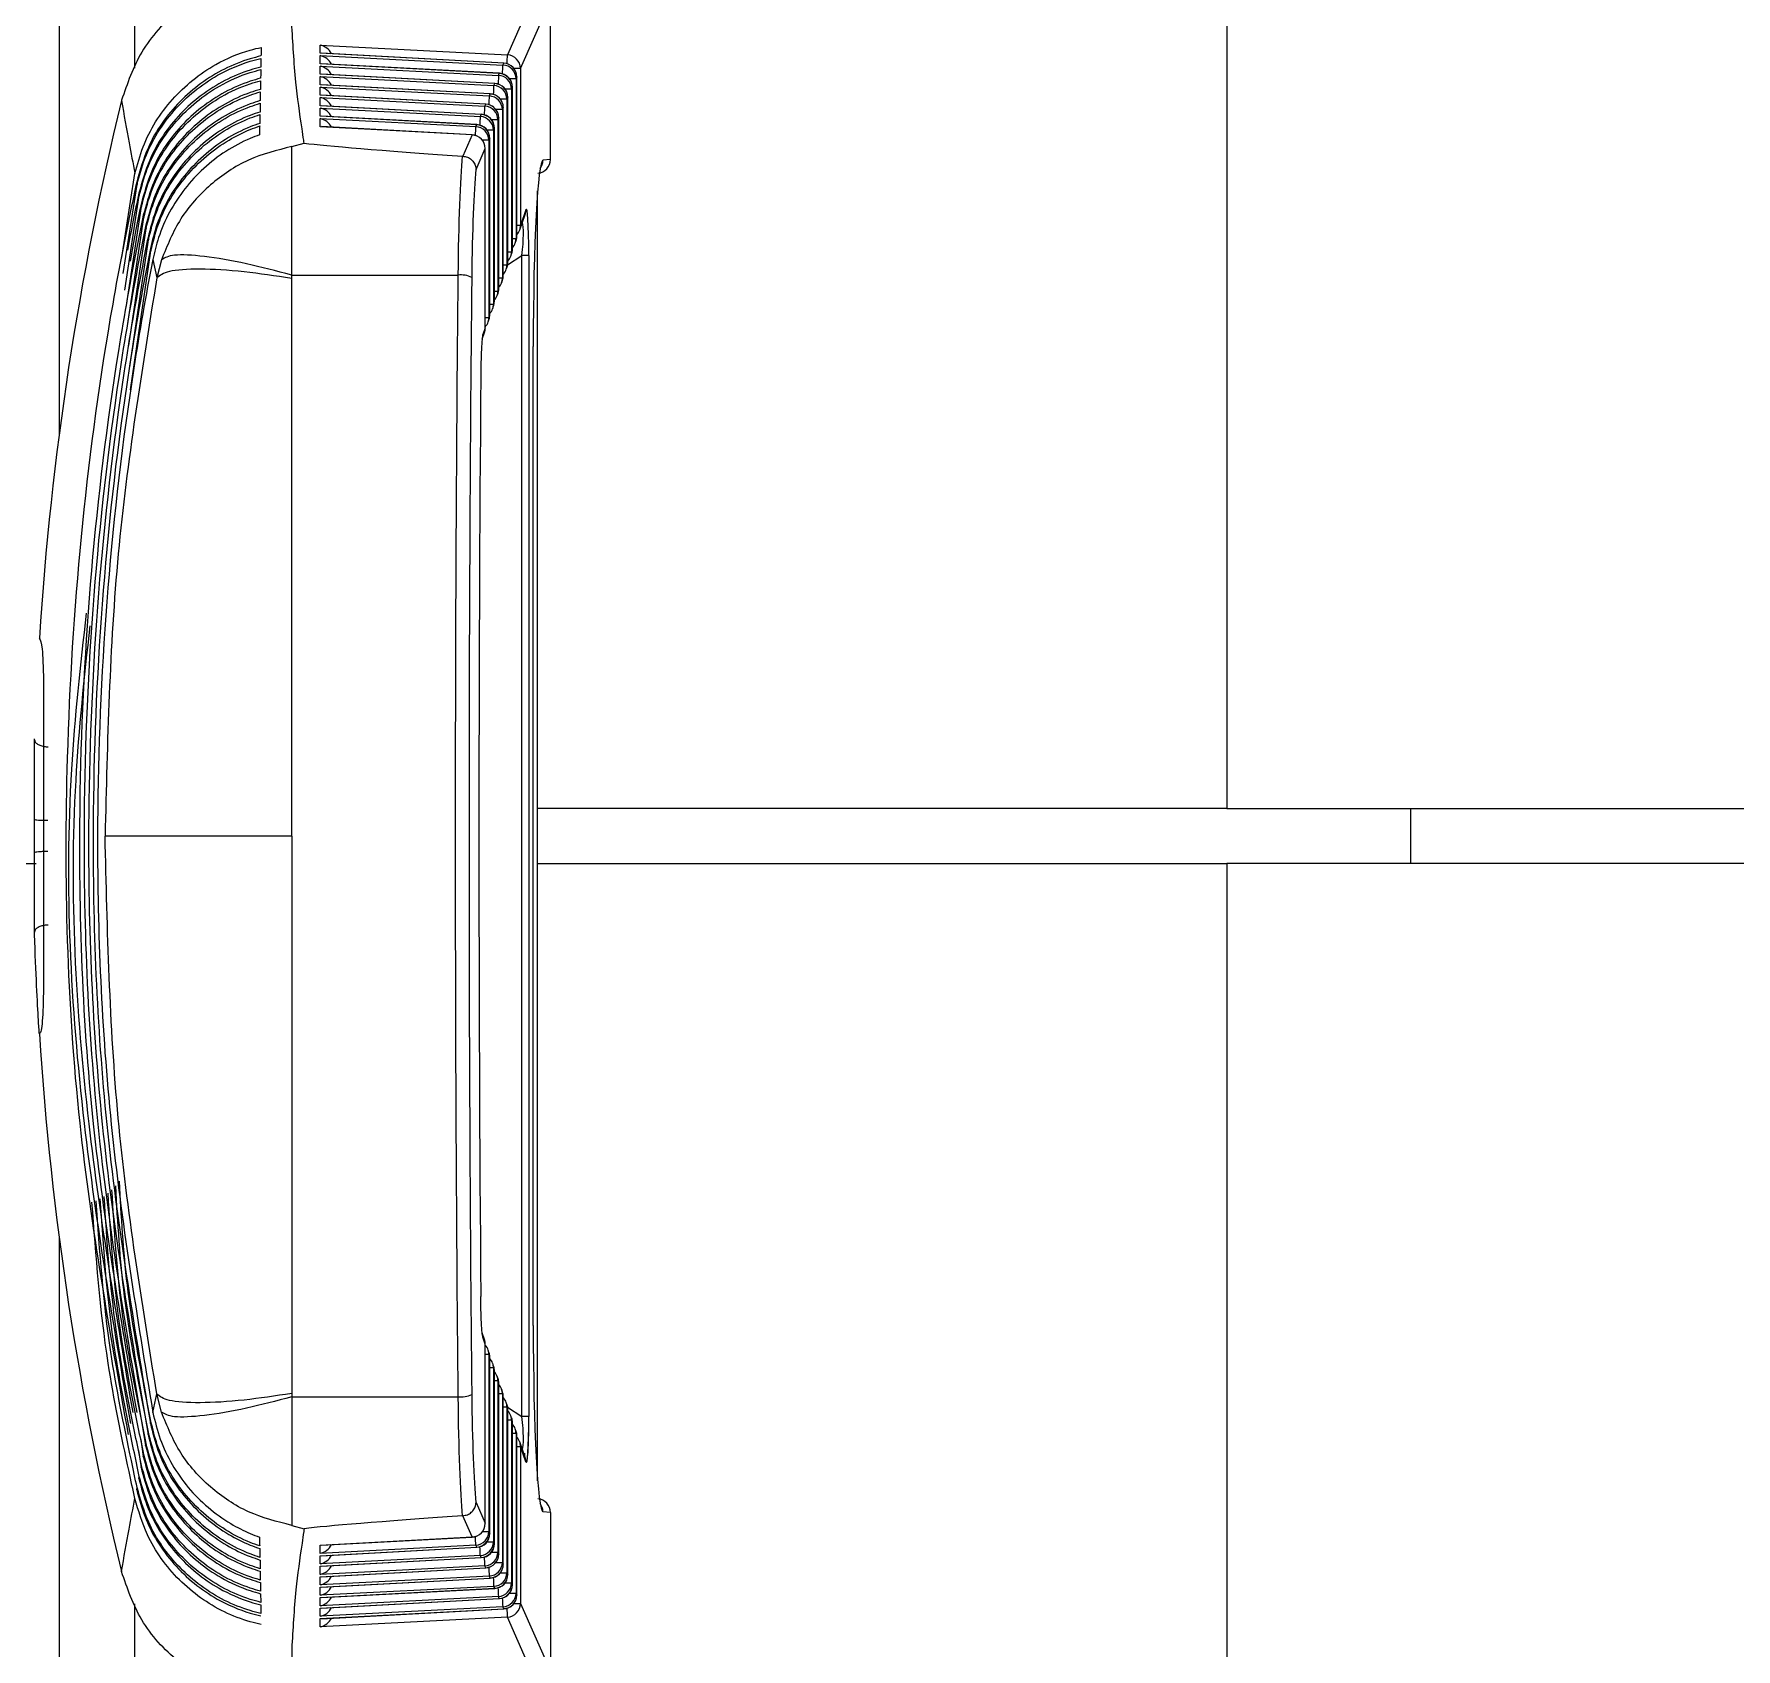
# Model space of a CAD drawing. Extents: x 11 to 120, y 2 to 94.
# Drawn here: x 20.914 to 22.148, y 39.88 to 41.051 of the extents above; entities that cross this region are included whole.
import ezdxf

# ---------------------------------------------------------------- set-up
doc = ezdxf.new("R2010")
doc.units = 0
doc.header["$MEASUREMENT"] = 0
doc.layers.add('OBJECT', color=7, linetype='CONTINUOUS')

msp = doc.modelspace()

# ---------------------------------------------------------------- linework, layer by layer
at = {"layer": 'OBJECT'}
for p, q in [((20.9321, 42.4288), (20.9321, 40.7601)), ((21.7788, 42.4288), (21.7788, 40.4893)), ((20.987, 41.026), (20.987, 42.3193)), ((21.2788, 41.0848), (21.2572, 41.0358)), ((21.2667, 41.0259), (21.2883, 41.0749)), ((21.2883, 40.9599), (21.2883, 41.0749)), ((21.1213, 41.0428), (21.2572, 41.0358)), ((21.1213, 41.0369), (21.1213, 41.0428)), ((21.2545, 41.0298), (21.1213, 41.0369)), ((21.1213, 41.0352), (21.2539, 41.0284)), ((21.1213, 41.0293), (21.1213, 41.0352)), ((21.2513, 41.0223), (21.1213, 41.0293)), ((21.1213, 41.0276), (21.2507, 41.0209)), ((21.1213, 41.0217), (21.1213, 41.0276)), ((21.2546, 41.0298), (21.1225, 41.0369)), ((21.2513, 41.0224), (21.1225, 41.0293)), ((21.2539, 41.0284), (21.2545, 41.0298)), ((21.2545, 41.0298), (21.2546, 41.0298)), ((21.248, 41.0149), (21.1213, 41.0217)), ((21.1213, 41.02), (21.2474, 41.0135)), ((21.1213, 41.0141), (21.1213, 41.02)), ((21.2447, 41.0074), (21.1213, 41.0141)), ((21.248, 41.015), (21.1225, 41.0217)), ((21.2447, 41.0075), (21.1225, 41.0141)), ((21.2474, 41.0135), (21.248, 41.0149)), ((21.248, 41.0149), (21.248, 41.015)), ((21.2507, 41.0209), (21.2504, 41.0145)), ((21.2507, 41.0209), (21.2513, 41.0223)), ((21.2513, 41.0223), (21.2513, 41.0224)), ((21.2634, 41.0185), (21.2587, 41.0185)), ((21.2667, 41.0259), (21.262, 41.0259)), ((21.264, 41.0198), (21.2634, 41.0185)), ((21.2634, 41.0185), (21.2634, 40.9026)), ((21.264, 40.9043), (21.264, 41.0198)), ((21.264, 40.9043), (21.264, 41.0198)), ((21.264, 41.0198), (21.264, 41.0198)), ((21.2667, 41.0259), (21.2667, 40.9121)), ((20.9774, 41.0028), (20.9774, 41.0026)), ((21.1213, 41.0124), (21.2441, 41.006)), ((21.1213, 41.0065), (21.1213, 41.0124)), ((21.2415, 41), (21.1213, 41.0065)), ((21.1213, 41.0048), (21.2408, 40.9986)), ((21.1213, 40.9989), (21.1213, 41.0048)), ((21.2415, 41.0001), (21.1225, 41.0065)), ((21.2441, 41.006), (21.2447, 41.0074)), ((21.2447, 41.0074), (21.2447, 41.0075)), ((21.2568, 41.0036), (21.2522, 41.0036)), ((21.2601, 41.011), (21.2555, 41.011)), ((21.2575, 41.005), (21.2568, 41.0036)), ((21.2568, 41.0036), (21.2568, 40.8835)), ((21.2575, 40.8853), (21.2575, 41.005)), ((21.2575, 40.8853), (21.2575, 41.005)), ((21.2575, 41.005), (21.2575, 41.005)), ((21.2607, 41.0124), (21.2601, 41.011)), ((21.2601, 41.011), (21.2601, 40.893)), ((21.2607, 40.8948), (21.2607, 41.0124)), ((21.2608, 41.0124), (21.2607, 41.0124)), ((21.2608, 40.8948), (21.2608, 41.0124)), ((21.2382, 40.9926), (21.1213, 40.9989)), ((21.1213, 40.9972), (21.2376, 40.9911)), ((21.1213, 40.9913), (21.1213, 40.9972)), ((21.2349, 40.9851), (21.1213, 40.9913)), ((21.1213, 40.9895), (21.2343, 40.9837)), ((21.1213, 40.9836), (21.1213, 40.9895)), ((21.2382, 40.9926), (21.1225, 40.9989)), ((21.2349, 40.9852), (21.1225, 40.9913)), ((21.2376, 40.9911), (21.2382, 40.9926)), ((21.2382, 40.9926), (21.2382, 40.9926)), ((21.2408, 40.9986), (21.2415, 41)), ((21.2415, 41), (21.2415, 41.0001)), ((21.2536, 40.9961), (21.2489, 40.9961)), ((21.2509, 40.9901), (21.2503, 40.9887)), ((21.2509, 40.8663), (21.2509, 40.9901)), ((21.2509, 40.8663), (21.2509, 40.9901)), ((21.2509, 40.9901), (21.2509, 40.9901)), ((21.2542, 40.9975), (21.2536, 40.9961)), ((21.2536, 40.9961), (21.2536, 40.874)), ((21.2542, 40.8758), (21.2542, 40.9975)), ((21.2542, 40.8758), (21.2542, 40.9975)), ((21.2542, 40.9975), (21.2542, 40.9975)), ((21.2316, 40.9777), (21.1213, 40.9836)), ((21.2317, 40.9778), (21.1225, 40.9837)), ((21.2316, 40.9777), (21.2248, 40.9623)), ((21.2317, 40.9778), (21.2316, 40.9777)), ((21.2343, 40.9837), (21.2349, 40.9851)), ((21.2349, 40.9851), (21.2349, 40.9852)), ((21.247, 40.9812), (21.2424, 40.9812)), ((21.2503, 40.9887), (21.2457, 40.9887)), ((21.2476, 40.9827), (21.247, 40.9812)), ((21.247, 40.9812), (21.247, 40.8549)), ((21.2476, 40.8568), (21.2476, 40.9827)), ((21.2477, 40.9827), (21.2476, 40.9827)), ((21.2477, 40.8568), (21.2477, 40.9827)), ((21.2503, 40.9887), (21.2503, 40.8645)), ((21.1008, 40.9693), (21.1098, 40.9717)), ((21.2344, 40.9526), (21.2411, 40.9678)), ((21.2437, 40.9738), (21.2391, 40.9738)), ((21.2411, 40.8377), (21.2411, 40.9678)), ((21.2411, 40.8377), (21.2411, 40.9678)), ((21.2411, 40.9678), (21.2411, 40.9678)), ((21.2444, 40.9752), (21.2437, 40.9738)), ((21.2437, 40.9738), (21.2437, 40.8454)), ((21.2444, 40.8473), (21.2444, 40.9752)), ((21.2444, 40.8473), (21.2444, 40.9752)), ((21.2444, 40.9752), (21.2444, 40.9752)), ((21.2248, 40.9623), (21.2245, 40.9623)), ((21.2883, 40.9599), (21.2829, 40.9594)), ((21.2883, 40.9599), (21.2883, 40.9599)), ((20.9776, 40.8889), (20.9871, 40.9498)), ((20.9787, 40.8773), (20.9887, 40.9418)), ((20.9884, 40.9434), (20.9887, 40.9418)), ((20.9798, 40.8652), (20.9903, 40.9338)), ((20.99, 40.9354), (20.9903, 40.9338)), ((20.9916, 40.9274), (20.9919, 40.9258)), ((21.279, 40.0016), (21.279, 40.9371)), ((20.9808, 40.8525), (20.9919, 40.9258)), ((20.9817, 40.8392), (20.9936, 40.9178)), ((20.9932, 40.9194), (20.9936, 40.9178)), ((21.2661, 40.9088), (21.27, 40.9201)), ((21.2705, 40.9233), (21.2667, 40.9121)), ((20.9826, 40.8249), (20.9952, 40.9098)), ((20.9949, 40.9114), (20.9952, 40.9098)), ((20.9966, 40.9034), (20.9969, 40.9017)), ((21.2608, 40.9026), (21.2634, 40.9026)), ((21.2634, 40.9026), (21.264, 40.9043)), ((21.2667, 40.9121), (21.264, 40.9121)), ((21.264, 40.9043), (21.264, 40.9043)), ((20.9834, 40.8096), (20.9969, 40.9017)), ((20.984, 40.7928), (20.9987, 40.8937)), ((20.9983, 40.8954), (20.9987, 40.8937)), ((21.2573, 40.8836), (21.2677, 40.8903)), ((21.2575, 40.893), (21.2601, 40.893)), ((21.2596, 40.8898), (21.2602, 40.8916)), ((21.2601, 40.893), (21.2607, 40.8948)), ((21.2607, 40.8948), (21.2608, 40.8948)), ((21.2629, 40.8993), (21.2635, 40.9011)), ((21.2677, 40.0484), (21.2677, 40.8903)), ((21.2727, 40.8903), (21.2677, 40.8903)), ((21.2727, 40.8903), (21.2727, 40.0484)), ((21.0001, 40.8873), (21.003, 40.874)), ((21.0064, 40.8872), (21.003, 40.874)), ((21.2542, 40.8835), (21.2568, 40.8835)), ((21.2563, 40.8803), (21.2569, 40.8821)), ((21.2568, 40.8835), (21.2575, 40.8853)), ((21.2575, 40.8853), (21.2575, 40.8853)), ((21.1008, 40.8736), (21.1008, 40.876)), ((21.1008, 40.876), (21.2213, 40.876)), ((21.2503, 40.8645), (21.2509, 40.8663)), ((21.2509, 40.874), (21.2536, 40.874)), ((21.2509, 40.8663), (21.2509, 40.8663)), ((21.253, 40.8707), (21.2537, 40.8725)), ((21.2536, 40.874), (21.2542, 40.8758)), ((21.2542, 40.8758), (21.2542, 40.8758)), ((21.2444, 40.8549), (21.247, 40.8549)), ((21.2465, 40.8517), (21.2471, 40.8535)), ((21.247, 40.8549), (21.2476, 40.8568)), ((21.2476, 40.8568), (21.2477, 40.8568)), ((21.2477, 40.8645), (21.2503, 40.8645)), ((21.2498, 40.8612), (21.2504, 40.863)), ((21.2411, 40.8454), (21.2437, 40.8454)), ((21.2432, 40.8422), (21.2438, 40.844)), ((21.2437, 40.8454), (21.2444, 40.8473)), ((21.2444, 40.8473), (21.2444, 40.8473)), ((21.2389, 40.8296), (21.2406, 40.8345)), ((21.2411, 40.8377), (21.2394, 40.8329)), ((21.2411, 40.8377), (21.2411, 40.8377)), ((21.2758, 40.1144), (21.2758, 40.8243)), ((21.2758, 40.8243), (21.2759, 40.8243)), ((21.2759, 40.1144), (21.2759, 40.8243)), ((20.9178, 40.6127), (20.9178, 40.6127)), ((21.7788, 40.4893), (21.279, 40.4893)), ((21.9121, 40.4493), (21.9122, 40.4893)), ((20.9142, 40.4815), (20.9142, 40.4815)), ((20.9142, 40.4572), (20.9142, 40.4572)), ((21.279, 40.4493), (21.7788, 40.4493)), ((21.7788, 40.4493), (21.7788, 38.5099)), ((20.9178, 40.326), (20.9178, 40.326)), ((20.9321, 40.1786), (20.9321, 38.5099)), ((21.2758, 40.1144), (21.2759, 40.1144)), ((21.2406, 40.1042), (21.2389, 40.109)), ((21.2411, 40.1009), (21.2394, 40.1058)), ((21.2411, 39.9709), (21.2411, 40.1009)), ((21.2411, 39.9709), (21.2411, 40.1009)), ((21.2411, 40.1009), (21.2411, 40.1009)), ((21.2437, 40.0933), (21.2411, 40.0933)), ((21.2438, 40.0947), (21.2432, 40.0965)), ((21.2437, 40.0933), (21.2437, 39.9649)), ((21.2444, 40.0914), (21.2437, 40.0933)), ((21.2444, 39.9635), (21.2444, 40.0914)), ((21.2444, 39.9635), (21.2444, 40.0914)), ((21.2444, 40.0914), (21.2444, 40.0914)), ((21.247, 40.0837), (21.2444, 40.0837)), ((21.2471, 40.0852), (21.2465, 40.087)), ((21.247, 40.0837), (21.247, 39.9575)), ((21.2476, 40.0819), (21.247, 40.0837)), ((21.2476, 39.956), (21.2476, 40.0819)), ((21.2477, 40.0819), (21.2476, 40.0819)), ((21.2477, 39.956), (21.2477, 40.0819)), ((21.2504, 40.0757), (21.2498, 40.0775)), ((21.0001, 40.0513), (21.003, 40.0647)), ((21.0064, 40.0515), (21.003, 40.0647)), ((21.1008, 40.0651), (21.1008, 40.0626)), ((21.2503, 40.0742), (21.2477, 40.0742)), ((21.2503, 40.0742), (21.2503, 39.95)), ((21.2509, 40.0724), (21.2503, 40.0742)), ((21.2509, 39.9486), (21.2509, 40.0724)), ((21.2509, 39.9486), (21.2509, 40.0724)), ((21.2509, 40.0724), (21.2509, 40.0724)), ((21.2536, 40.0647), (21.2509, 40.0647)), ((21.2537, 40.0661), (21.253, 40.068)), ((21.2536, 40.0647), (21.2536, 39.9426)), ((21.2542, 40.0629), (21.2536, 40.0647)), ((21.1008, 40.0626), (21.2213, 40.0626)), ((21.2542, 39.9412), (21.2542, 40.0629)), ((21.2542, 39.9412), (21.2542, 40.0629)), ((21.2542, 40.0629), (21.2542, 40.0629)), ((21.2568, 40.0552), (21.2542, 40.0552)), ((21.2569, 40.0566), (21.2563, 40.0584)), ((21.2568, 40.0552), (21.2568, 39.9351)), ((21.2575, 40.0534), (21.2568, 40.0552)), ((21.2573, 40.0551), (21.2677, 40.0484)), ((21.2575, 39.9337), (21.2575, 40.0534)), ((21.2575, 39.9337), (21.2575, 40.0534)), ((21.2575, 40.0534), (21.2575, 40.0534)), ((20.9983, 40.0433), (20.9987, 40.045)), ((21.2601, 40.0457), (21.2575, 40.0457)), ((21.2602, 40.0471), (21.2596, 40.0489)), ((21.2601, 40.0457), (21.2601, 39.9277)), ((21.2607, 40.0439), (21.2601, 40.0457)), ((21.2607, 39.9263), (21.2607, 40.0439)), ((21.2608, 40.0439), (21.2607, 40.0439)), ((21.2608, 39.9263), (21.2608, 40.0439)), ((21.2635, 40.0376), (21.2629, 40.0394)), ((21.2727, 40.0484), (21.2677, 40.0484)), ((20.9914, 40.0317), (20.9932, 40.0193)), ((20.9949, 40.0273), (20.9952, 40.0289)), ((20.9966, 40.0353), (20.9969, 40.037)), ((21.2634, 40.0361), (21.2608, 40.0361)), ((21.2634, 40.0361), (21.2634, 39.9202)), ((21.264, 40.0344), (21.2634, 40.0361)), ((21.264, 39.9188), (21.264, 40.0344)), ((21.264, 39.9188), (21.264, 40.0344)), ((21.264, 40.0344), (21.264, 40.0344)), ((21.264, 40.0266), (21.2667, 40.0266)), ((21.27, 40.0186), (21.2661, 40.0299)), ((21.2667, 40.0266), (21.2667, 39.9128)), ((21.2705, 40.0154), (21.2667, 40.0266)), ((20.9897, 40.0237), (20.9916, 40.0113)), ((20.9932, 40.0193), (20.9936, 40.0209)), ((21.2699, 40.0189), (21.2699, 40.0217)), ((20.99, 40.0033), (20.9903, 40.0049)), ((20.9916, 40.0113), (20.9919, 40.0129)), ((20.9884, 39.9953), (20.9887, 39.9969)), ((21.2344, 39.9861), (21.2411, 39.9709)), ((21.2883, 39.9788), (21.2829, 39.9792)), ((21.2883, 39.9788), (21.2883, 39.8638)), ((21.2883, 39.9788), (21.2883, 39.9788)), ((21.1008, 39.9694), (21.1098, 39.967)), ((21.2248, 39.9764), (21.2245, 39.9764)), ((21.2316, 39.961), (21.2248, 39.9764)), ((21.2391, 39.9649), (21.2437, 39.9649)), ((21.2411, 39.9709), (21.2411, 39.9709)), ((21.2437, 39.9649), (21.2444, 39.9635)), ((21.1213, 39.955), (21.2316, 39.961)), ((21.1213, 39.9491), (21.1213, 39.955)), ((21.2343, 39.955), (21.1213, 39.9491)), ((21.1213, 39.9474), (21.2349, 39.9536)), ((21.1225, 39.955), (21.2317, 39.9609)), ((21.1225, 39.9474), (21.2349, 39.9535)), ((21.2316, 39.961), (21.2317, 39.9609)), ((21.2349, 39.9536), (21.2343, 39.955)), ((21.2349, 39.9535), (21.2349, 39.9536)), ((21.2424, 39.9575), (21.247, 39.9575)), ((21.2444, 39.9635), (21.2444, 39.9635)), ((21.247, 39.9575), (21.2476, 39.956)), ((21.2476, 39.956), (21.2477, 39.956)), ((21.2376, 39.9475), (21.1213, 39.9415)), ((21.1213, 39.9415), (21.1213, 39.9474)), ((21.1213, 39.9398), (21.2382, 39.9461)), ((21.1225, 39.9398), (21.2382, 39.946)), ((21.2382, 39.9461), (21.2376, 39.9475)), ((21.2382, 39.946), (21.2382, 39.9461)), ((21.2457, 39.95), (21.2503, 39.95)), ((21.2489, 39.9426), (21.2536, 39.9426)), ((21.2503, 39.95), (21.2509, 39.9486)), ((21.2509, 39.9486), (21.2509, 39.9486)), ((21.2536, 39.9426), (21.2542, 39.9412)), ((21.2542, 39.9412), (21.2542, 39.9412)), ((20.9774, 39.9359), (20.9774, 39.9361)), ((21.2408, 39.9401), (21.1213, 39.9339)), ((21.1213, 39.9339), (21.1213, 39.9398)), ((21.1213, 39.9322), (21.2415, 39.9387)), ((21.2441, 39.9327), (21.1213, 39.9263)), ((21.1213, 39.9263), (21.1213, 39.9322)), ((21.1213, 39.9246), (21.2447, 39.9312)), ((21.1225, 39.9322), (21.2415, 39.9386)), ((21.1225, 39.9246), (21.2447, 39.9312)), ((21.2415, 39.9387), (21.2408, 39.9401)), ((21.2415, 39.9386), (21.2415, 39.9387)), ((21.2447, 39.9312), (21.2441, 39.9327)), ((21.2447, 39.9312), (21.2447, 39.9312)), ((21.2522, 39.9351), (21.2568, 39.9351)), ((21.2568, 39.9351), (21.2575, 39.9337)), ((21.2575, 39.9337), (21.2575, 39.9337)), ((21.2474, 39.9252), (21.1213, 39.9187)), ((21.1213, 39.9187), (21.1213, 39.9246)), ((21.1213, 39.917), (21.248, 39.9238)), ((21.2507, 39.9178), (21.1213, 39.9111)), ((21.1213, 39.9111), (21.1213, 39.917)), ((21.1213, 39.9094), (21.2513, 39.9164)), ((21.1225, 39.917), (21.248, 39.9237)), ((21.1225, 39.9094), (21.2513, 39.9163)), ((21.248, 39.9238), (21.2474, 39.9252)), ((21.248, 39.9237), (21.248, 39.9238)), ((21.2513, 39.9164), (21.2507, 39.9178)), ((21.2513, 39.9163), (21.2513, 39.9164)), ((21.2555, 39.9277), (21.2601, 39.9277)), ((21.2587, 39.9202), (21.2634, 39.9202)), ((21.2601, 39.9277), (21.2607, 39.9263)), ((21.2607, 39.9263), (21.2608, 39.9263)), ((21.2634, 39.9202), (21.264, 39.9188)), ((21.264, 39.9188), (21.264, 39.9188)), ((20.987, 38.6193), (20.987, 39.9125)), ((21.2539, 39.9103), (21.1213, 39.9035)), ((21.1213, 39.9035), (21.1213, 39.9094)), ((21.1213, 39.9018), (21.2545, 39.9089)), ((21.1225, 39.9017), (21.2546, 39.9089)), ((21.2545, 39.9089), (21.2539, 39.9103)), ((21.2546, 39.9089), (21.2545, 39.9089)), ((21.262, 39.9128), (21.2667, 39.9128)), ((21.2667, 39.9128), (21.2883, 39.8637)), ((21.2572, 39.9029), (21.1213, 39.8959)), ((21.1213, 39.8959), (21.1213, 39.9018)), ((21.2788, 39.8539), (21.2572, 39.9029)), ((21.1008, 39.8798), (21.1008, 39.8444))]:
    msp.add_line(p, q, dxfattribs=at)
for centre, radius, start, end in [((20.9553, 41.0373), 0.2987, 357.061, 358.2882), ((21.2534, 41.0184), 0.01, 0.5788, 86.7656), ((21.254, 41.0197), 0.01, 0.5788, 86.7656), ((21.254, 41.0198), 0.01, 0, 86.9163), ((21.0029, 41.0429), 0.2544, 356.9522, 358.3947), ((21.2566, 41.0258), 0.01, 0.5762, 86.769), ((21.2475, 41.005), 0.01, 0, 86.9163), ((21.2474, 41.0049), 0.01, 0.5788, 86.7656), ((21.2501, 41.0109), 0.01, 0.5779, 86.7656), ((21.2508, 41.0124), 0.01, 0, 86.9163), ((21.2507, 41.0123), 0.01, 0.5771, 86.7673), ((23.1633, 40.4693), 2.25, 166.2899, 176.3463), ((21.0212, 41.0119), 0.223, 356.8565, 358.4945), ((21.2435, 40.996), 0.01, 0.5784, 86.7651), ((21.2442, 40.9975), 0.01, 0, 86.9163), ((21.2442, 40.9974), 0.01, 0.5771, 86.7673), ((20.882, 41.0251), 0.3656, 357.1755, 358.1759), ((21.2468, 41.0035), 0.01, 0.5796, 86.7647), ((21.0162, 40.9969), 0.2215, 356.855, 358.5005), ((21.237, 40.9811), 0.01, 0.5788, 86.7656), ((21.2377, 40.9827), 0.01, 0, 86.9163), ((21.2376, 40.9826), 0.01, 0.5771, 86.7673), ((21.0179, 41.0045), 0.223, 356.8587, 358.4944), ((21.2403, 40.9886), 0.01, 0.5779, 86.7656), ((21.2409, 40.9901), 0.01, 0, 86.9163), ((21.2409, 40.99), 0.01, 0.5788, 86.7656), ((21.2311, 40.9677), 0.01, 0.5788, 86.7656), ((21.2311, 40.9678), 0.01, 0, 86.9163), ((21.0113, 40.9896), 0.2231, 356.8619, 358.4933), ((21.2337, 40.9737), 0.01, 0.5762, 86.7673), ((21.2344, 40.9752), 0.01, 0, 86.9163), ((21.2343, 40.9751), 0.01, 0.5788, 86.7656), ((21.2783, 40.9599), 0.01, 275, 0), ((21.2729, 40.9594), 0.01, 322.3666, 0.0237), ((21.2608, 40.9232), 0.00976, 341.0237, 0.4709), ((21.2536, 40.9025), 0.00976, 341.0237, 0.4725), ((21.254, 40.9043), 0.01, 341.0172, 0), ((21.2543, 40.9043), 0.00976, 341.0223, 0.4722), ((21.2567, 40.9121), 0.01, 317.2005, 341.0172), ((21.2569, 40.912), 0.00976, 341.0237, 0.4709), ((21.2504, 40.893), 0.00976, 341.0237, 0.4709), ((21.2508, 40.8948), 0.01, 341.0172, 0), ((21.251, 40.8947), 0.00975, 341.0135, 0.4777), ((21.2534, 40.9026), 0.01, 317.226, 341.0172), ((21.2469, 40.8835), 0.01, 317.2769, 341.0172), ((21.2471, 40.8834), 0.00975, 341.0173, 0.4738), ((21.2475, 40.8853), 0.01, 341.0172, 0), ((21.2477, 40.8852), 0.00975, 341.0121, 0.4774), ((21.2501, 40.893), 0.01, 317.2514, 341.0172), ((21.2234, 40.8591), 0.0171, 62.4533, 97.0274), ((21.2409, 40.8663), 0.01, 341.0172, 0), ((21.2412, 40.8662), 0.00975, 341.0121, 0.4774), ((21.2436, 40.874), 0.01, 317.3024, 341.0172), ((21.2438, 40.8739), 0.00976, 341.0237, 0.4709), ((21.2442, 40.8758), 0.01, 341.0172, 0), ((21.2444, 40.8757), 0.00975, 341.0134, 0.4761), ((21.2373, 40.8549), 0.00976, 341.0237, 0.4709), ((21.2377, 40.8568), 0.01, 341.0172, 0), ((21.2379, 40.8567), 0.00975, 341.0134, 0.4761), ((21.2403, 40.8645), 0.01, 317.3279, 341.0172), ((21.2405, 40.8644), 0.00976, 341.0223, 0.4722), ((21.2338, 40.8454), 0.01, 317.3789, 341.0172), ((21.234, 40.8453), 0.00976, 341.0223, 0.4722), ((21.2344, 40.8473), 0.01, 341.0172, 0), ((21.2346, 40.8472), 0.00975, 341.0173, 0.4738), ((21.237, 40.8549), 0.01, 317.3534, 341.0172), ((21.2297, 40.8328), 0.00976, 341.0223, 0.4722), ((21.2311, 40.8377), 0.01, 341.0172, 0), ((21.2314, 40.8377), 0.00975, 341.0134, 0.4761), ((23.1633, 40.4693), 2.25, 183.6537, 193.7101), ((21.2297, 40.1059), 0.00976, 359.5278, 18.9777), ((21.2311, 40.1009), 0.01, 0, 18.9828), ((21.2314, 40.101), 0.00975, 359.5239, 18.9866), ((21.2338, 40.0933), 0.01, 18.9828, 42.6211), ((21.234, 40.0933), 0.00976, 359.5278, 18.9777), ((21.2344, 40.0914), 0.01, 0, 18.9828), ((21.2346, 40.0915), 0.00975, 359.5223, 18.9865), ((21.237, 40.0837), 0.01, 18.9828, 42.6466), ((21.2373, 40.0838), 0.00976, 359.5291, 18.9763), ((21.2377, 40.0819), 0.01, 0, 18.9828), ((21.2379, 40.082), 0.00975, 359.5239, 18.9866), ((21.2403, 40.0742), 0.01, 18.9828, 42.6721), ((21.2405, 40.0743), 0.00976, 359.5275, 18.9763), ((21.2234, 40.0796), 0.0171, 262.9726, 297.5467), ((21.2409, 40.0724), 0.01, 0, 18.9828), ((21.2412, 40.0725), 0.00975, 359.5223, 18.9865), ((21.2436, 40.0647), 0.01, 18.9828, 42.6976), ((21.2438, 40.0648), 0.00976, 359.5291, 18.9763), ((21.2442, 40.0629), 0.01, 0, 18.9828), ((21.2444, 40.063), 0.00975, 359.5239, 18.9866), ((21.2469, 40.0552), 0.01, 18.9828, 42.7231), ((21.2471, 40.0553), 0.00975, 359.5223, 18.9865), ((21.2475, 40.0534), 0.01, 0, 18.9828), ((21.2477, 40.0535), 0.00975, 359.5262, 18.9827), ((21.2501, 40.0457), 0.01, 18.9828, 42.7486), ((21.2504, 40.0457), 0.00976, 359.5291, 18.9763), ((21.2508, 40.0439), 0.01, 0, 18.9828), ((21.251, 40.044), 0.00975, 359.5239, 18.9866), ((21.2534, 40.0361), 0.01, 18.9828, 42.774), ((21.2536, 40.0362), 0.00976, 359.5275, 18.9763), ((21.254, 40.0344), 0.01, 0, 18.9828), ((21.2543, 40.0344), 0.00976, 359.5278, 18.9777), ((21.2567, 40.0266), 0.01, 18.9828, 42.7995), ((21.2569, 40.0267), 0.00976, 359.5278, 18.9777), ((21.2608, 40.0155), 0.00976, 359.5291, 18.9763), ((21.2783, 39.9788), 0.01, 0, 85), ((21.2729, 39.9792), 0.01, 359.9763, 37.6334), ((21.2311, 39.971), 0.01, 273.2371, 359.4202), ((21.2311, 39.9709), 0.01, 273.0837, 0), ((21.2337, 39.965), 0.01, 273.2317, 359.4231), ((21.0112, 39.9491), 0.2231, 1.5066, 3.138), ((21.2344, 39.9635), 0.01, 273.0837, 0), ((21.2343, 39.9636), 0.01, 273.2317, 359.4222), ((21.0161, 39.9417), 0.2215, 1.5, 3.1447), ((21.237, 39.9576), 0.01, 273.2303, 359.4237), ((21.2377, 39.956), 0.01, 273.0837, 0), ((21.2376, 39.9561), 0.01, 273.2317, 359.4222), ((21.0179, 39.9342), 0.223, 1.5054, 3.1413), ((21.2403, 39.9501), 0.01, 273.2317, 359.4231), ((21.2409, 39.9486), 0.01, 273.0837, 0), ((21.2409, 39.9487), 0.01, 273.2371, 359.4202), ((21.2435, 39.9427), 0.01, 273.2308, 359.424), ((21.2442, 39.9412), 0.01, 273.0837, 0), ((21.2442, 39.9413), 0.01, 273.2371, 359.4202), ((21.0212, 39.9268), 0.223, 1.5059, 3.1435), ((20.9877, 39.9179), 0.2598, 1.6204, 3.0282), ((21.2468, 39.9352), 0.01, 273.238, 359.4194), ((21.2475, 39.9337), 0.01, 273.0837, 0), ((21.2474, 39.9338), 0.01, 273.2317, 359.4222), ((22.0392, 39.953), 0.7894, 182.0936, 182.5574), ((21.2501, 39.9278), 0.01, 273.2317, 359.4231), ((21.2508, 39.9263), 0.01, 273.0837, 0), ((21.2507, 39.9264), 0.01, 273.2317, 359.4222), ((20.9703, 39.902), 0.2838, 1.6794, 2.9713), ((21.2534, 39.9203), 0.01, 273.2371, 359.4202), ((21.254, 39.919), 0.01, 273.2371, 359.4202), ((21.254, 39.9188), 0.01, 273.0837, 0), ((21.0335, 39.897), 0.2238, 1.5066, 3.1464), ((21.2566, 39.9129), 0.01, 273.2317, 359.4231)]:
    msp.add_arc(centre, radius, start, end, dxfattribs=at)
for centre, major_axis, ratio, start_param, end_param in [((21.1208, 41.0329), (-0.00731, 0.0077), 0.885668, 4.382844, 5.410602), ((21.1208, 41.0253), (-0.00731, 0.0077), 0.885668, 4.382844, 5.410602), ((21.1208, 41.0177), (-0.00731, 0.0077), 0.885668, 4.382844, 5.410602), ((21.1208, 41.0101), (-0.00731, 0.0077), 0.885668, 4.382844, 5.410602), ((21.1208, 41.0025), (-0.00731, 0.0077), 0.885668, 4.382844, 5.410602), ((21.1208, 40.9949), (-0.00731, 0.0077), 0.885668, 4.382844, 5.410602), ((21.1208, 40.9873), (-0.00731, 0.0077), 0.885668, 4.382844, 5.410602), ((21.1208, 40.9796), (-0.00731, 0.0077), 0.885668, 4.382844, 5.410602), ((23.3905, 40.8544), (2.2897, -0.1191), 0.00637, 3.231059, 3.472172), ((21.227, 40.8544), (0, 0.12), 0.048402, 0.452421, 1.389042), ((21.237, 40.8544), (0, 0.11), 0.052802, 0.467509, 1.389042), ((21.283, 40.8239), (0, 0.1355), 0.052561, 0.00459, 1.56779), ((21.2701, 40.8756), (0.0008, 0.0482), 0.049658, 5.022693, 6.434219), ((21.2602, 40.8756), (0.0068, 0.04), 0.131783, 5.110715, 6.047878), ((21.3376, 40.4693), (0, 2.25), 0.052568, 1.389042, 1.75255), ((21.3476, 40.4693), (0, 2.24), 0.052802, 1.389042, 1.75255), ((21.3511, 40.4693), (0, 2.1693), 0.052827, 1.416282, 1.725311), ((20.9065, 40.4693), (0, 0.1429), 0.054262, 4.626976, 4.797802), ((21.283, 40.1148), (0, 0.1355), 0.052561, 1.573802, 3.137003), ((21.237, 40.0843), (0, 0.11), 0.052802, 1.75255, 2.674084), ((21.227, 40.0843), (0, 0.12), 0.048402, 1.75255, 2.689171), ((21.2602, 40.0631), (-0.0068, 0.04), 0.131783, 3.829134, 4.314063), ((21.2701, 40.0631), (-0.0008, 0.0482), 0.049658, 2.990559, 4.402085), ((21.2602, 40.0631), (-0.0068, 0.04), 0.131783, 3.3769, 3.829134), ((23.3905, 40.0843), (2.2897, 0.1191), 0.00637, 2.811013, 3.052126), ((21.1208, 39.9591), (0.00731, 0.0077), 0.885668, 4.014175, 5.041934), ((21.1208, 39.9514), (0.00731, 0.0077), 0.885668, 4.014175, 5.041934), ((21.1208, 39.9438), (0.00731, 0.0077), 0.885668, 4.014175, 5.041934), ((21.1208, 39.9362), (0.00731, 0.0077), 0.885668, 4.014175, 5.041934), ((21.1208, 39.9286), (0.00731, 0.0077), 0.885668, 4.014175, 5.041934), ((21.1208, 39.921), (0.00731, 0.0077), 0.885668, 4.014175, 5.041934), ((21.1208, 39.9134), (0.00731, 0.0077), 0.885668, 4.014175, 5.041934), ((21.1208, 39.9058), (0.00731, 0.0077), 0.885668, 4.014175, 5.041934)]:
    msp.add_ellipse(centre, major_axis=major_axis, ratio=ratio, start_param=start_param, end_param=end_param, dxfattribs=at)
for points, knots in [([(21.0936, 41.0943), (21.0801, 41.093), (21.0532, 41.0903), (21.0175, 41.0695), (20.9901, 41.0397), (20.9816, 41.0149), (20.9774, 41.0028)], [0, 0, 0, 0, 0.253584, 0.507164, 0.760847, 1, 1, 1, 1]), ([(21.1098, 40.9717), (21.1097, 40.9724), (21.1092, 40.9759), (21.107, 40.9907), (21.103, 41.0191), (21.1016, 41.0446), (21.1008, 41.0589)], [0, 0, 0, 0, 0.024148, 0.120739, 0.507103, 1, 1, 1, 1]), ([(20.9871, 40.9498), (20.9889, 40.9563), (20.9942, 40.9758), (21.0127, 41.0049), (21.0411, 41.0279), (21.0646, 41.0378), (21.076, 41.0406), (21.0787, 41.0412)], [0, 0, 0, 0, 0.1473771, 0.4444966, 0.7411547, 0.9402224, 1, 1, 1, 1]), ([(21.0787, 41.0412), (21.0786, 41.0403), (21.0786, 41.0383), (21.0786, 41.0362), (21.0785, 41.035)], [0, 0, 0, 0, 0.412558, 1, 1, 1, 1]), ([(21.0785, 41.035), (21.0759, 41.0343), (21.0668, 41.032), (21.0456, 41.0235), (21.0182, 41.0034), (20.997, 40.9735), (20.9908, 40.952), (20.9884, 40.9434)], [0, 0, 0, 0, 0.059552, 0.208065, 0.505163, 0.802607, 1, 1, 1, 1]), ([(20.9887, 40.9418), (20.9904, 40.9483), (20.9957, 40.9678), (21.014, 40.997), (21.0421, 41.0198), (21.065, 41.0297), (21.0759, 41.0325), (21.0785, 41.0332)], [0, 0, 0, 0, 0.148954, 0.44926, 0.7491, 0.940502, 1, 1, 1, 1]), ([(21.0784, 41.0269), (21.0758, 41.0262), (21.0668, 41.0238), (21.0458, 41.015), (21.0186, 40.9945), (20.9982, 40.9646), (20.9923, 40.9436), (20.99, 40.9354)], [0, 0, 0, 0, 0.059276, 0.209421, 0.509831, 0.810599, 1, 1, 1, 1]), ([(21.0785, 41.0332), (21.0785, 41.0323), (21.0784, 41.0302), (21.0784, 41.0282), (21.0784, 41.0269)], [0, 0, 0, 0, 0.412524, 1, 1, 1, 1]), ([(20.9903, 40.9338), (20.992, 40.9403), (20.9972, 40.9598), (21.0155, 40.9891), (21.0431, 41.0117), (21.0654, 41.0216), (21.0758, 41.0244), (21.0783, 41.0251)], [0, 0, 0, 0, 0.150604, 0.454245, 0.75741, 0.940779, 1, 1, 1, 1]), ([(21.0782, 41.0189), (21.0757, 41.0181), (21.0668, 41.0156), (21.0459, 41.0064), (21.019, 40.9855), (20.9994, 40.9558), (20.9937, 40.9351), (20.9916, 40.9274)], [0, 0, 0, 0, 0.059002, 0.210856, 0.514734, 0.818981, 1, 1, 1, 1]), ([(20.9919, 40.9258), (20.9936, 40.9323), (20.9988, 40.9518), (21.0169, 40.9811), (21.0441, 41.0036), (21.0658, 41.0135), (21.0757, 41.0163), (21.0782, 41.017)], [0, 0, 0, 0, 0.1523344, 0.4594619, 0.7661097, 0.9410542, 1, 1, 1, 1]), ([(21.0782, 41.017), (21.0782, 41.0162), (21.0781, 41.0141), (21.0781, 41.012), (21.0781, 41.0107)], [0, 0, 0, 0, 0.4124608, 1, 1, 1, 1]), ([(21.0783, 41.0251), (21.0783, 41.0243), (21.0783, 41.0222), (21.0783, 41.0201), (21.0782, 41.0189)], [0, 0, 0, 0, 0.412499, 1, 1, 1, 1]), ([(20.9774, 41.0026), (20.9792, 40.9924), (20.9823, 40.9748), (20.9857, 40.9572), (20.9871, 40.9498)], [0, 0, 0, 0, 0.58145, 1, 1, 1, 1]), ([(21.0781, 41.0107), (21.0756, 41.01), (21.0668, 41.0073), (21.0461, 40.9978), (21.0195, 40.9765), (21.0006, 40.9469), (20.9952, 40.9267), (20.9932, 40.9194)], [0, 0, 0, 0, 0.058731, 0.212374, 0.519887, 0.827778, 1, 1, 1, 1]), ([(20.9936, 40.9178), (20.9952, 40.9242), (21.0003, 40.9438), (21.0184, 40.9732), (21.0451, 40.9954), (21.0663, 41.0053), (21.0756, 41.0082), (21.078, 41.0089)], [0, 0, 0, 0, 0.1541427, 0.4649256, 0.7752224, 0.9413264, 1, 1, 1, 1]), ([(21.0779, 41.0026), (21.0755, 41.0018), (21.0668, 40.999), (21.0462, 40.9892), (21.02, 40.9675), (21.0018, 40.938), (20.9967, 40.9182), (20.9949, 40.9114)], [0, 0, 0, 0, 0.058464, 0.213982, 0.525308, 0.837022, 1, 1, 1, 1]), ([(21.078, 41.0089), (21.078, 41.008), (21.078, 41.0059), (21.0779, 41.0038), (21.0779, 41.0026)], [0, 0, 0, 0, 0.41243, 1, 1, 1, 1]), ([(20.9952, 40.9098), (20.9969, 40.9162), (21.0019, 40.9358), (21.0198, 40.9653), (21.0461, 40.9873), (21.0667, 40.9971), (21.0755, 40.9999), (21.0779, 41.0007)], [0, 0, 0, 0, 0.1560423, 0.4706588, 0.7847806, 0.9415952, 1, 1, 1, 1]), ([(21.0778, 40.9943), (21.0754, 40.9936), (21.0667, 40.9906), (21.0464, 40.9805), (21.0205, 40.9584), (21.0031, 40.929), (20.9982, 40.9097), (20.9966, 40.9034)], [0, 0, 0, 0, 0.058197, 0.215686, 0.531014, 0.846742, 1, 1, 1, 1]), ([(20.9969, 40.9017), (20.9986, 40.9082), (21.0035, 40.9278), (21.0213, 40.9574), (21.0472, 40.9791), (21.0672, 40.9889), (21.0754, 40.9917), (21.0777, 40.9925)], [0, 0, 0, 0, 0.158036, 0.476676, 0.794816, 0.94186, 1, 1, 1, 1]), ([(21.0777, 40.9925), (21.0777, 40.9916), (21.0777, 40.9895), (21.0776, 40.9874), (21.0776, 40.9861)], [0, 0, 0, 0, 0.412358, 1, 1, 1, 1]), ([(21.0779, 41.0007), (21.0779, 40.9998), (21.0778, 40.9977), (21.0778, 40.9956), (21.0778, 40.9943)], [0, 0, 0, 0, 0.412395, 1, 1, 1, 1]), ([(21.0776, 40.9861), (21.0753, 40.9853), (21.0667, 40.9822), (21.0466, 40.9718), (21.0211, 40.9492), (21.0044, 40.9201), (20.9997, 40.9012), (20.9983, 40.8954)], [0, 0, 0, 0, 0.0579362, 0.2174947, 0.53703, 0.8569756, 1, 1, 1, 1]), ([(20.9987, 40.8937), (21.0003, 40.9002), (21.0052, 40.9198), (21.0229, 40.9494), (21.0482, 40.9709), (21.0676, 40.9806), (21.0753, 40.9834), (21.0776, 40.9842)], [0, 0, 0, 0, 0.16013, 0.483001, 0.805362, 0.942124, 1, 1, 1, 1]), ([(21.0774, 40.9778), (21.0752, 40.9769), (21.0667, 40.9737), (21.0468, 40.9631), (21.0216, 40.94), (21.0057, 40.9111), (21.0013, 40.8927), (21.0001, 40.8873)], [0, 0, 0, 0, 0.057678, 0.219413, 0.543377, 0.867765, 1, 1, 1, 1]), ([(21.0776, 40.9842), (21.0775, 40.9834), (21.0775, 40.9812), (21.0774, 40.9791), (21.0774, 40.9778)], [0, 0, 0, 0, 0.412318, 1, 1, 1, 1]), ([(21.1008, 40.9693), (21.0901, 40.9666), (21.0687, 40.9612), (21.0411, 40.9424), (21.0187, 40.9177), (21.0105, 40.8974), (21.0064, 40.8872)], [0, 0, 0, 0, 0.2499997, 0.4999993, 0.7500001, 1, 1, 1, 1]), ([(21.1008, 40.876), (21.1008, 40.8867), (21.1008, 40.908), (21.1008, 40.9354), (21.1008, 40.9574), (21.1008, 40.9654), (21.1008, 40.9693)], [0, 0, 0, 0, 0.250001, 0.499999, 0.750001, 1, 1, 1, 1]), ([(21.2248, 40.9623), (21.226, 40.9621), (21.2282, 40.9618), (21.2311, 40.9599), (21.2332, 40.9574), (21.2342, 40.9548), (21.2344, 40.9532), (21.2344, 40.9526), (21.2344, 40.9526)], [0, 0, 0, 0, 0.2192768, 0.4385033, 0.6592408, 0.8829816, 0.9858182, 1, 1, 1, 1]), ([(20.9884, 40.9434), (20.987, 40.9369), (20.98, 40.9043), (20.9538, 40.7664), (20.9328, 40.5448), (20.9396, 40.2724), (20.9687, 40.1103), (20.9822, 40.0352)], [0, 0, 0, 0, 0.0218717, 0.1093729, 0.4602325, 0.7501041, 1, 1, 1, 1]), ([(20.99, 40.9354), (20.9886, 40.9289), (20.9856, 40.9152), (20.9831, 40.9014), (20.9818, 40.8942)], [0, 0, 0, 0, 0.476166, 1, 1, 1, 1]), ([(20.9916, 40.9274), (20.9902, 40.9209), (20.9873, 40.9072), (20.9849, 40.8934), (20.9836, 40.8861)], [0, 0, 0, 0, 0.476006, 1, 1, 1, 1]), ([(20.9932, 40.9194), (20.9919, 40.9129), (20.9852, 40.8802), (20.9605, 40.7421), (20.9424, 40.5282), (20.9507, 40.2697), (20.9764, 40.1209), (20.9884, 40.0513)], [0, 0, 0, 0, 0.022897, 0.114498, 0.481806, 0.75776, 1, 1, 1, 1]), ([(20.9949, 40.9114), (20.9936, 40.9048), (20.987, 40.8722), (20.9628, 40.734), (20.9455, 40.5226), (20.9551, 40.2589), (20.9816, 40.1048), (20.9949, 40.0273)], [0, 0, 0, 0, 0.022484, 0.112433, 0.473117, 0.735079, 1, 1, 1, 1]), ([(20.9966, 40.9034), (20.9953, 40.8968), (20.9888, 40.8641), (20.9651, 40.7258), (20.9488, 40.5171), (20.9587, 40.2589), (20.9839, 40.1101), (20.9966, 40.0353)], [0, 0, 0, 0, 0.022904, 0.114532, 0.481954, 0.739618, 1, 1, 1, 1]), ([(20.9983, 40.8954), (20.997, 40.8888), (20.9907, 40.8561), (20.9674, 40.7177), (20.9521, 40.5116), (20.9623, 40.2589), (20.9863, 40.1154), (20.9983, 40.0433)], [0, 0, 0, 0, 0.023339, 0.11671, 0.491124, 0.744318, 1, 1, 1, 1]), ([(21.1008, 40.876), (21.0896, 40.879), (21.0666, 40.8851), (21.0362, 40.8902), (21.0138, 40.8914), (21.0088, 40.8886), (21.0064, 40.8872)], [0, 0, 0, 0, 0.241561, 0.499999, 0.758437, 1, 1, 1, 1]), ([(21.0001, 40.8873), (20.9988, 40.8808), (20.9926, 40.848), (20.9698, 40.7096), (20.9553, 40.5061), (20.9659, 40.2589), (20.9886, 40.1208), (21.0001, 40.0513)], [0, 0, 0, 0, 0.023792, 0.118973, 0.500646, 0.749188, 1, 1, 1, 1]), ([(21.1008, 40.8736), (21.089, 40.8754), (21.0647, 40.8791), (21.0329, 40.8809), (21.0098, 40.8794), (21.0052, 40.8758), (21.003, 40.874)], [0, 0, 0, 0, 0.24117, 0.5, 0.758828, 1, 1, 1, 1]), ([(21.003, 40.874), (20.9922, 40.8075), (20.9703, 40.6735), (20.9671, 40.5377), (20.9655, 40.4693)], [0, 0, 0, 0, 0.496376, 1, 1, 1, 1]), ([(21.1008, 40.4693), (21.1008, 40.5371), (21.1008, 40.6727), (21.1008, 40.8067), (21.1008, 40.8736)], [0, 0, 0, 0, 0.5, 1, 1, 1, 1]), ([(21.2394, 40.8329), (21.2392, 40.832), (21.2388, 40.8301), (21.2383, 40.8227), (21.238, 40.8134), (21.2379, 40.8065), (21.2379, 40.8032)], [0, 0, 0, 0, 0.2618794, 0.5244054, 0.7764165, 1, 1, 1, 1]), ([(20.9518, 40.6309), (20.9476, 40.5933), (20.9339, 40.4704), (20.9443, 40.2723), (20.9713, 40.1156), (20.9838, 40.0432)], [0, 0, 0, 0, 0.192414, 0.627432, 1, 1, 1, 1]), ([(20.9544, 40.6217), (20.9503, 40.5844), (20.9374, 40.4644), (20.9479, 40.2723), (20.9737, 40.1209), (20.9855, 40.0513)], [0, 0, 0, 0, 0.196316, 0.630623, 1, 1, 1, 1]), ([(20.9178, 40.6127), (20.9186, 40.6112), (20.9201, 40.6082), (20.9209, 40.5838), (20.921, 40.5477), (20.9208, 40.5025), (20.9207, 40.4535), (20.9209, 40.4062), (20.921, 40.3659), (20.9204, 40.3377), (20.9192, 40.3268), (20.9181, 40.3261), (20.9178, 40.326)], [0, 0, 0, 0, 0.106547, 0.213092, 0.319763, 0.426916, 0.534499, 0.642268, 0.74996, 0.857311, 0.964156, 1, 1, 1, 1]), ([(20.9142, 40.4815), (20.9143, 40.4976), (20.9143, 40.5179), (20.9143, 40.5359), (20.9144, 40.5397)], [0, 0, 0, 0, 0.7918121, 1, 1, 1, 1]), ([(20.9143, 40.5391), (20.9144, 40.5385), (20.9146, 40.5374), (20.9163, 40.5359), (20.9188, 40.5348), (20.9214, 40.5342), (20.9232, 40.534), (20.9239, 40.534), (20.9242, 40.534)], [0, 0, 0, 0, 0.214962, 0.429907, 0.644871, 0.859842, 0.951441, 1, 1, 1, 1]), ([(21.7788, 40.4893), (21.8442, 40.4893), (21.9797, 40.4893), (22.1481, 40.4893), (22.2444, 40.4893), (22.2788, 40.4893)], [0, 0, 0, 0, 0.375049, 0.776984, 1, 1, 1, 1]), ([(20.9142, 40.4815), (20.9143, 40.4814), (20.9144, 40.4813), (20.9159, 40.481), (20.9184, 40.4808), (20.9207, 40.4807), (20.9226, 40.4807), (20.9235, 40.4807), (20.924, 40.4807)], [0, 0, 0, 0, 0.209942, 0.419885, 0.629815, 0.83976, 0.898246, 1, 1, 1, 1]), ([(21.003, 40.0647), (20.9922, 40.1312), (20.9703, 40.2652), (20.9671, 40.401), (20.9655, 40.4693)], [0, 0, 0, 0, 0.496376, 1, 1, 1, 1]), ([(21.1008, 40.4693), (21.0842, 40.4693), (21.05, 40.4693), (21.0053, 40.4693), (20.9736, 40.4693), (20.9681, 40.4693), (20.9655, 40.4693)], [0, 0, 0, 0, 0.240773, 0.5, 0.759226, 1, 1, 1, 1]), ([(21.1008, 40.4693), (21.1008, 40.4016), (21.1008, 40.266), (21.1008, 40.132), (21.1008, 40.0651)], [0, 0, 0, 0, 0.5, 1, 1, 1, 1]), ([(20.8702, 40.4493), (20.8713, 40.4493), (20.8733, 40.4493), (20.8851, 40.4493), (20.8996, 40.4493), (20.9109, 40.4493), (20.9155, 40.4493)], [0, 0, 0, 0, 0.2713843, 0.5427686, 0.8141508, 1, 1, 1, 1]), ([(20.924, 40.458), (20.9235, 40.458), (20.9226, 40.458), (20.9207, 40.458), (20.9184, 40.4579), (20.9159, 40.4577), (20.9144, 40.4574), (20.9143, 40.4573), (20.9142, 40.4572)], [0, 0, 0, 0, 0.101754, 0.16024, 0.370185, 0.580115, 0.790058, 1, 1, 1, 1]), ([(20.9144, 40.399), (20.9143, 40.4139), (20.9143, 40.4327), (20.9142, 40.4529), (20.9142, 40.4572)], [0, 0, 0, 0, 0.791837, 1, 1, 1, 1]), ([(22.2788, 40.4493), (22.2342, 40.4493), (22.1441, 40.4493), (21.9761, 40.4493), (21.8517, 40.4493), (21.7788, 40.4493)], [0, 0, 0, 0, 0.287513, 0.581795, 1, 1, 1, 1]), ([(20.9242, 40.4047), (20.9239, 40.4047), (20.9232, 40.4047), (20.9214, 40.4045), (20.9188, 40.4039), (20.9163, 40.4028), (20.9146, 40.4013), (20.9144, 40.4002), (20.9143, 40.3996)], [0, 0, 0, 0, 0.048559, 0.140158, 0.355129, 0.570093, 0.785038, 1, 1, 1, 1]), ([(20.9178, 40.326), (20.9177, 40.3275), (20.9175, 40.3307), (20.9161, 40.3552), (20.9149, 40.3812), (20.9144, 40.3973), (20.9143, 40.3996)], [0, 0, 0, 0, 0.315568, 0.631102, 0.947588, 1, 1, 1, 1]), ([(20.9952, 40.0289), (20.9939, 40.0355), (20.9874, 40.0682), (20.9754, 40.129), (20.9722, 40.1842), (20.9705, 40.2128)], [0, 0, 0, 0, 0.10768, 0.538467, 1, 1, 1, 1]), ([(20.9969, 40.037), (20.9957, 40.0435), (20.9893, 40.0762), (20.9778, 40.1354), (20.9747, 40.1889), (20.9732, 40.2157)], [0, 0, 0, 0, 0.110803, 0.554084, 1, 1, 1, 1]), ([(20.9987, 40.045), (20.9974, 40.0515), (20.9911, 40.0843), (20.9801, 40.1418), (20.9773, 40.1937), (20.9759, 40.2189)], [0, 0, 0, 0, 0.113918, 0.569661, 1, 1, 1, 1]), ([(20.9871, 39.9889), (20.9857, 39.9954), (20.9786, 40.028), (20.9638, 40.0991), (20.9589, 40.1648), (20.956, 40.2039)], [0, 0, 0, 0, 0.0919471, 0.4597948, 1, 1, 1, 1]), ([(20.9887, 39.9969), (20.9873, 40.0034), (20.9804, 40.036), (20.9661, 40.1048), (20.9616, 40.1681), (20.959, 40.2048)], [0, 0, 0, 0, 0.095111, 0.475612, 1, 1, 1, 1]), ([(20.9903, 40.0049), (20.9889, 40.0114), (20.9821, 40.0441), (20.9685, 40.1106), (20.9643, 40.1718), (20.9619, 40.2062)], [0, 0, 0, 0, 0.098266, 0.491386, 1, 1, 1, 1]), ([(20.9919, 40.0129), (20.9906, 40.0194), (20.9838, 40.0521), (20.9708, 40.1166), (20.9669, 40.1757), (20.9648, 40.208)], [0, 0, 0, 0, 0.101411, 0.507119, 1, 1, 1, 1]), ([(20.9936, 40.0209), (20.9922, 40.0275), (20.9856, 40.0601), (20.9731, 40.1228), (20.9696, 40.1798), (20.9677, 40.2102)], [0, 0, 0, 0, 0.104551, 0.522812, 1, 1, 1, 1]), ([(21.2394, 40.1058), (21.2392, 40.1067), (21.2388, 40.1086), (21.2383, 40.116), (21.238, 40.1253), (21.2379, 40.1322), (21.2379, 40.1355)], [0, 0, 0, 0, 0.2618794, 0.5244054, 0.7764165, 1, 1, 1, 1]), ([(21.1008, 40.0651), (21.089, 40.0633), (21.0647, 40.0596), (21.0329, 40.0578), (21.0098, 40.0593), (21.0052, 40.0629), (21.003, 40.0647)], [0, 0, 0, 0, 0.24117, 0.5, 0.758828, 1, 1, 1, 1]), ([(21.0001, 40.0513), (21.0017, 40.0448), (21.0065, 40.0252), (21.0241, 39.9955), (21.0491, 39.9741), (21.068, 39.9645), (21.0752, 39.9617), (21.0774, 39.9609)], [0, 0, 0, 0, 0.161731, 0.488573, 0.814942, 0.942319, 1, 1, 1, 1]), ([(21.1008, 40.0626), (21.0896, 40.0597), (21.0666, 40.0535), (21.0362, 40.0485), (21.0138, 40.0473), (21.0088, 40.0501), (21.0064, 40.0515)], [0, 0, 0, 0, 0.24156, 0.499999, 0.758437, 1, 1, 1, 1]), ([(21.1008, 39.9694), (21.0901, 39.9721), (21.0687, 39.9775), (21.0411, 39.9963), (21.0187, 40.021), (21.0105, 40.0413), (21.0064, 40.0515)], [0, 0, 0, 0, 0.25, 0.5, 0.75, 1, 1, 1, 1]), ([(21.1008, 40.0626), (21.1008, 40.052), (21.1008, 40.0307), (21.1008, 40.0033), (21.1008, 39.9813), (21.1008, 39.9733), (21.1008, 39.9694)], [0, 0, 0, 0, 0.250001, 0.499999, 0.750001, 1, 1, 1, 1]), ([(20.9983, 40.0433), (20.9999, 40.0368), (21.0048, 40.0172), (21.0226, 39.9876), (21.0481, 39.966), (21.0676, 39.9562), (21.0753, 39.9534), (21.0776, 39.9526)], [0, 0, 0, 0, 0.15955, 0.481991, 0.803961, 0.942061, 1, 1, 1, 1]), ([(21.0776, 39.9545), (21.0753, 39.9553), (21.0667, 39.9584), (21.0466, 39.9688), (21.0212, 39.9914), (21.0046, 40.0204), (21.0001, 40.0392), (20.9987, 40.045)], [0, 0, 0, 0, 0.057873, 0.21801, 0.538017, 0.858387, 1, 1, 1, 1]), ([(21.2719, 40.0201), (21.272, 40.021), (21.2723, 40.0241), (21.2726, 40.0336), (21.2727, 40.0426), (21.2727, 40.0478), (21.2727, 40.0484)], [0, 0, 0, 0, 0.168658, 0.528915, 0.947389, 1, 1, 1, 1]), ([(20.9949, 40.0273), (20.9966, 40.0208), (21.0016, 40.0012), (21.0196, 39.9717), (21.0459, 39.9496), (21.0667, 39.9398), (21.0755, 39.9369), (21.0779, 39.9361)], [0, 0, 0, 0, 0.155512, 0.469777, 0.783592, 0.941533, 1, 1, 1, 1]), ([(21.0779, 39.938), (21.0755, 39.9387), (21.0667, 39.9416), (21.0463, 39.9513), (21.0201, 39.9731), (21.0021, 40.0025), (20.997, 40.0222), (20.9952, 40.0289)], [0, 0, 0, 0, 0.058402, 0.214453, 0.526192, 0.838269, 1, 1, 1, 1]), ([(20.9966, 40.0353), (20.9982, 40.0288), (21.0032, 40.0092), (21.0211, 39.9796), (21.047, 39.9578), (21.0671, 39.948), (21.0754, 39.9451), (21.0778, 39.9443)], [0, 0, 0, 0, 0.157483, 0.475733, 0.793525, 0.941799, 1, 1, 1, 1]), ([(21.0777, 39.9462), (21.0754, 39.947), (21.0667, 39.95), (21.0464, 39.96), (21.0207, 39.9822), (21.0033, 40.0115), (20.9985, 40.0307), (20.9969, 40.037)], [0, 0, 0, 0, 0.058137, 0.21618, 0.531949, 0.848067, 1, 1, 1, 1]), ([(20.9932, 40.0193), (20.9949, 40.0128), (21, 39.9932), (21.0181, 39.9638), (21.0449, 39.9415), (21.0662, 39.9316), (21.0756, 39.9287), (21.0781, 39.928)], [0, 0, 0, 0, 0.1536344, 0.4641066, 0.7741299, 0.9412666, 1, 1, 1, 1]), ([(21.078, 39.9298), (21.0756, 39.9305), (21.0668, 39.9332), (21.0461, 39.9427), (21.0196, 39.9641), (21.0008, 39.9936), (20.9955, 40.0137), (20.9936, 40.0209)], [0, 0, 0, 0, 0.058671, 0.212822, 0.520728, 0.828955, 1, 1, 1, 1]), ([(20.99, 40.0033), (20.9917, 39.9968), (20.9969, 39.9773), (21.0152, 39.9479), (21.0429, 39.9252), (21.0654, 39.9153), (21.0758, 39.9124), (21.0784, 39.9118)], [0, 0, 0, 0, 0.150137, 0.453533, 0.756489, 0.940722, 1, 1, 1, 1]), ([(21.0783, 39.9136), (21.0758, 39.9143), (21.0668, 39.9167), (21.0458, 39.9256), (21.0187, 39.9461), (20.9984, 39.9758), (20.9925, 39.9968), (20.9903, 40.0049)], [0, 0, 0, 0, 0.0592175, 0.2098329, 0.5105952, 0.8116536, 1, 1, 1, 1]), ([(20.9916, 40.0113), (20.9933, 40.0048), (20.9985, 39.9852), (21.0166, 39.9558), (21.0439, 39.9333), (21.0658, 39.9234), (21.0757, 39.9206), (21.0782, 39.9198)], [0, 0, 0, 0, 0.151844, 0.458695, 0.765103, 0.940994, 1, 1, 1, 1]), ([(21.0782, 39.9217), (21.0757, 39.9224), (21.0668, 39.925), (21.0459, 39.9341), (21.0192, 39.9551), (20.9996, 39.9847), (20.994, 40.0053), (20.9919, 40.0129)], [0, 0, 0, 0, 0.058942, 0.211284, 0.515533, 0.820093, 1, 1, 1, 1]), ([(20.9884, 39.9953), (20.9901, 39.9888), (20.9954, 39.9693), (21.0138, 39.94), (21.0419, 39.9171), (21.0649, 39.9072), (21.0759, 39.9044), (21.0785, 39.9037)], [0, 0, 0, 0, 0.148505, 0.448597, 0.748257, 0.940445, 1, 1, 1, 1]), ([(21.0785, 39.9055), (21.0759, 39.9062), (21.0668, 39.9085), (21.0457, 39.917), (21.0183, 39.9372), (20.9973, 39.967), (20.9911, 39.9884), (20.9887, 39.9969)], [0, 0, 0, 0, 0.059496, 0.20846, 0.505893, 0.803609, 1, 1, 1, 1]), ([(20.9774, 39.9361), (20.9792, 39.9463), (20.9823, 39.9639), (20.9857, 39.9815), (20.9871, 39.9889)], [0, 0, 0, 0, 0.58145, 1, 1, 1, 1]), ([(21.0787, 39.8975), (21.076, 39.8981), (21.0669, 39.9003), (21.0455, 39.9086), (21.0179, 39.9283), (20.9961, 39.9582), (20.9897, 39.98), (20.9871, 39.9889)], [0, 0, 0, 0, 0.059775, 0.207162, 0.501411, 0.795934, 1, 1, 1, 1]), ([(21.2248, 39.9764), (21.226, 39.9766), (21.2282, 39.9769), (21.2311, 39.9788), (21.2332, 39.9813), (21.2342, 39.9839), (21.2344, 39.9855), (21.2344, 39.9861), (21.2344, 39.9861)], [0, 0, 0, 0, 0.2192768, 0.4385033, 0.6592408, 0.8829816, 0.9858182, 1, 1, 1, 1]), ([(21.1098, 39.967), (21.1097, 39.9663), (21.1092, 39.9628), (21.107, 39.948), (21.103, 39.9196), (21.1016, 39.8941), (21.1008, 39.8798)], [0, 0, 0, 0, 0.024148, 0.120739, 0.507103, 1, 1, 1, 1]), ([(21.0774, 39.9609), (21.0774, 39.96), (21.0775, 39.9579), (21.0775, 39.9557), (21.0776, 39.9545)], [0, 0, 0, 0, 0.4123132, 1, 1, 1, 1]), ([(21.0776, 39.9526), (21.0776, 39.9517), (21.0776, 39.9496), (21.0777, 39.9474), (21.0777, 39.9462)], [0, 0, 0, 0, 0.412352, 1, 1, 1, 1]), ([(21.0778, 39.9443), (21.0778, 39.9435), (21.0778, 39.9413), (21.0779, 39.9392), (21.0779, 39.938)], [0, 0, 0, 0, 0.412394, 1, 1, 1, 1]), ([(21.0936, 39.8443), (21.0801, 39.8457), (21.0532, 39.8484), (21.0175, 39.8692), (20.9901, 39.899), (20.9816, 39.9238), (20.9774, 39.9359)], [0, 0, 0, 0, 0.253584, 0.507164, 0.760847, 1, 1, 1, 1]), ([(21.0779, 39.9361), (21.0779, 39.9353), (21.078, 39.9331), (21.078, 39.931), (21.078, 39.9298)], [0, 0, 0, 0, 0.412428, 1, 1, 1, 1]), ([(21.0781, 39.928), (21.0781, 39.9271), (21.0781, 39.925), (21.0782, 39.9229), (21.0782, 39.9217)], [0, 0, 0, 0, 0.412465, 1, 1, 1, 1]), ([(21.0782, 39.9198), (21.0782, 39.919), (21.0783, 39.9169), (21.0783, 39.9148), (21.0783, 39.9136)], [0, 0, 0, 0, 0.412495, 1, 1, 1, 1]), ([(21.0784, 39.9118), (21.0784, 39.9109), (21.0784, 39.9088), (21.0785, 39.9067), (21.0785, 39.9055)], [0, 0, 0, 0, 0.412532, 1, 1, 1, 1])]:
    msp.add_open_spline(points, degree=3, knots=knots, dxfattribs=at)

doc.saveas('drawing.dxf')
